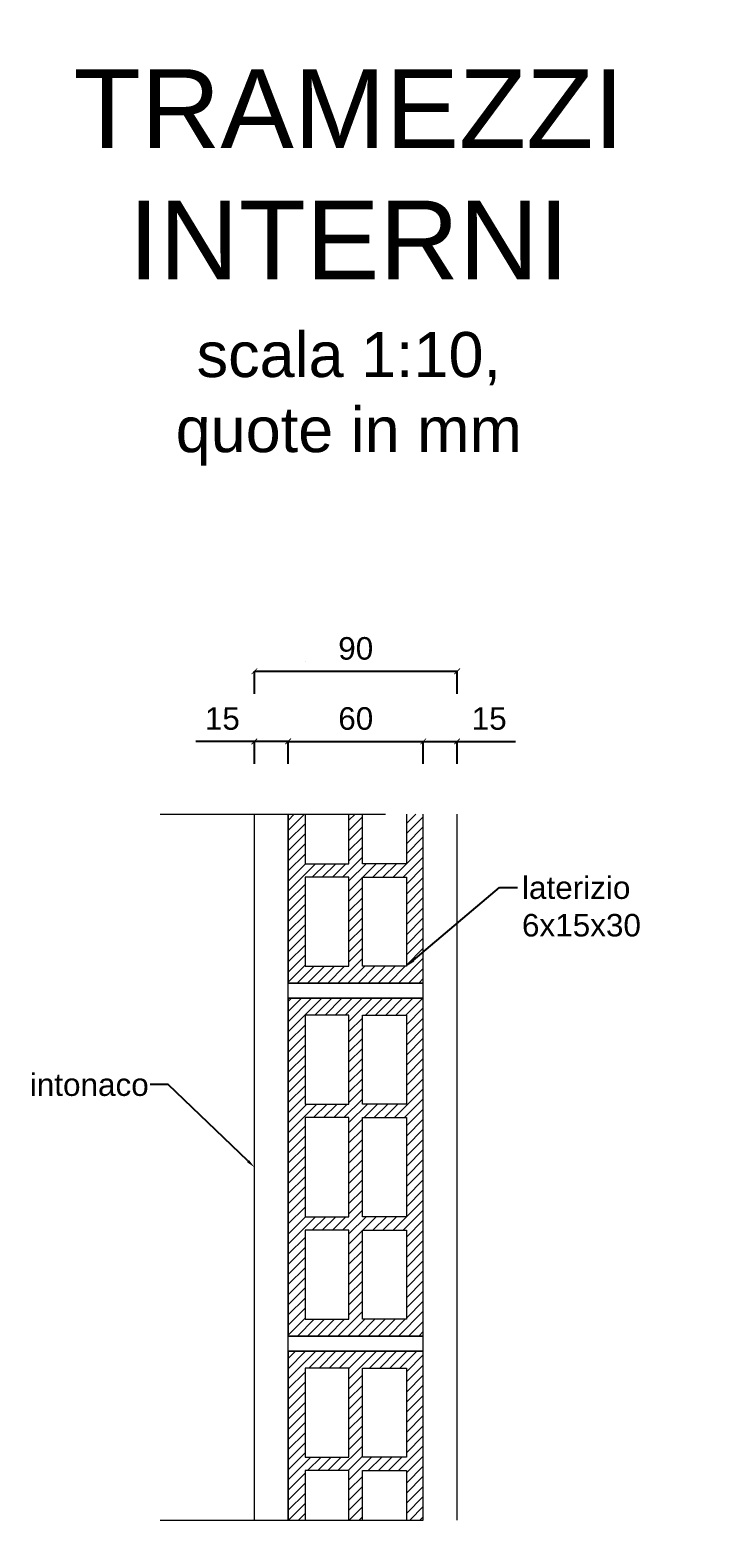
# Model space of a CAD drawing. Header units: millimetres. Extents: x 1415 to 3549, y 2194 to 4677.
# Drawn here: x 1772.545 to 1772.852, y 2310.278 to 2310.939 of the extents above; entities that cross this region are included whole.
import ezdxf
from ezdxf import colors
from ezdxf.entities.mleader import LeaderData, LeaderLine
from ezdxf.math import Vec2, Vec3

# ---------------------------------------------------------------- set-up
doc = ezdxf.new("R2010")
doc.units = ezdxf.units.MM
doc.linetypes.add('ACAD_ISO02W100', pattern=[15, 12, -3])
doc.layers.get('0').update_dxf_attribs({"plot": 0})
for name, color, linetype, lineweight in [('Layer3', 7, 'Continuous', 15), ('Layer4', 7, 'Continuous', 15), ('sezione', 18, 'ACAD_ISO02W100', 20)]:
    doc.layers.add(name, color=color, linetype=linetype, lineweight=lineweight)
doc.styles.get("Standard").update_dxf_attribs({"font": 'arial.ttf'})
doc.dimstyles.new('quote acciaio', dxfattribs={"dimtxt": 0.01, "dimasz": 0.0025, "dimexe": 0, "dimexo": 0, "dimgap": 0.005, "dimtad": 2, "dimdec": 0, "dimlfac": 1000, "dimzin": 0, "dimdsep": 46, "dimtxsty": 'Standard', "dimblk": 'ARCHTICK', "dimcen": 0, "dimclre": 252, "dimadec": 0, "dimazin": 0, "dimtfac": 1, "dimtdec": 0, "dimtofl": 0, "dimtmove": 0, "dimatfit": 3, "dimfxl": 0.01, "dimfxlon": 1, "dimtolj": 1, "dimtzin": 0, "dimarcsym": 0})
pattern_1 = [(45, (1766.769967, 2308.9287228), (-0.002245064, 0.002245064), [])]
pattern_2 = [(45, (1766.769967, 2309.085458), (-0.002245064, 0.002245064), [])]

# ---------------------------------------------------------------- blocks, each defined once
blk = doc.blocks.new('_ArchTick')
at = {"color": 0, "linetype": 'ByBlock', "const_width": 0.15}
blk.add_lwpolyline([(-0.5, -0.5), (0.5, 0.5)], dxfattribs=at)
blk = doc.blocks.new('*D276')
at = {"layer": 'Defpoints', "color": 0, "transparency": 16777216}
for p in [(1772.73476, 2310.65458), (1772.64476, 2310.59113), (1772.73476, 2310.59113)]:
    blk.add_point(p, dxfattribs=at)
at = {"layer": 'Layer3', "color": 252, "lineweight": -2, "transparency": 16777216}
for p, q in [((1772.64476, 2310.64458), (1772.64476, 2310.65458)), ((1772.73476, 2310.64458), (1772.73476, 2310.65458))]:
    blk.add_line(p, q, dxfattribs=at)
at = {"layer": 'Layer3', "color": 0, "linetype": 'Continuous', "lineweight": -2, "transparency": 16777216}
blk.add_line((1772.64476, 2310.65458), (1772.73476, 2310.65458), dxfattribs=at)
at = {"layer": 'Layer3', "color": 0, "lineweight": -2, "transparency": 16777216, "xscale": 0.0025, "yscale": 0.0025, "zscale": 0.0025, "rotation": 180}
blk.add_blockref('_ArchTick', (1772.64476, 2310.65458), dxfattribs=at)
at = {"layer": 'Layer3', "color": 0, "lineweight": -2, "transparency": 16777216, "xscale": 0.0025, "yscale": 0.0025, "zscale": 0.0025}
blk.add_blockref('_ArchTick', (1772.73476, 2310.65458), dxfattribs=at)
at = {"layer": 'Layer3', "color": 0, "transparency": 16777216, "insert": (1772.68976, 2310.66469), "char_height": 0.01, "attachment_point": 5}
blk.add_mtext('\\A1;90', dxfattribs=at)
blk = doc.blocks.new('*D277')
at = {"layer": 'Defpoints', "color": 0, "transparency": 16777216}
for p in [(1772.64476, 2310.62345), (1772.64476, 2310.59113), (1772.65976, 2310.59113)]:
    blk.add_point(p, dxfattribs=at)
at = {"layer": 'Layer3', "color": 0, "linetype": 'Continuous', "lineweight": -2, "transparency": 16777216}
for p, q in [((1772.64476, 2310.62345), (1772.6188, 2310.62345)), ((1772.65976, 2310.62345), (1772.64476, 2310.62345))]:
    blk.add_line(p, q, dxfattribs=at)
at = {"layer": 'Layer3', "color": 252, "lineweight": -2, "transparency": 16777216}
for p, q in [((1772.64476, 2310.61345), (1772.64476, 2310.62345)), ((1772.65976, 2310.61345), (1772.65976, 2310.62345))]:
    blk.add_line(p, q, dxfattribs=at)
at = {"layer": 'Layer3', "color": 0, "lineweight": -2, "transparency": 16777216, "xscale": 0.0025, "yscale": 0.0025, "zscale": 0.0025, "rotation": 180}
blk.add_blockref('_ArchTick', (1772.64476, 2310.62345), dxfattribs=at)
at = {"layer": 'Layer3', "color": 0, "lineweight": -2, "transparency": 16777216, "xscale": 0.0025, "yscale": 0.0025, "zscale": 0.0025}
blk.add_blockref('_ArchTick', (1772.65976, 2310.62345), dxfattribs=at)
at = {"layer": 'Layer3', "color": 0, "transparency": 16777216, "insert": (1772.63053, 2310.63356), "char_height": 0.01, "attachment_point": 5}
blk.add_mtext('\\A1;15', dxfattribs=at)
blk = doc.blocks.new('*D278')
at = {"layer": 'Defpoints', "color": 0, "transparency": 16777216}
for p in [(1772.73476, 2310.62345), (1772.71976, 2310.59113), (1772.73476, 2310.59113)]:
    blk.add_point(p, dxfattribs=at)
at = {"layer": 'Layer3', "color": 252, "lineweight": -2, "transparency": 16777216}
for p, q in [((1772.71976, 2310.61345), (1772.71976, 2310.62345)), ((1772.73476, 2310.61345), (1772.73476, 2310.62345))]:
    blk.add_line(p, q, dxfattribs=at)
at = {"layer": 'Layer3', "color": 0, "linetype": 'Continuous', "lineweight": -2, "transparency": 16777216}
for p, q in [((1772.71976, 2310.62345), (1772.73476, 2310.62345)), ((1772.73476, 2310.62345), (1772.76071, 2310.62345))]:
    blk.add_line(p, q, dxfattribs=at)
at = {"layer": 'Layer3', "color": 0, "lineweight": -2, "transparency": 16777216, "xscale": 0.0025, "yscale": 0.0025, "zscale": 0.0025, "rotation": 180}
blk.add_blockref('_ArchTick', (1772.71976, 2310.62345), dxfattribs=at)
at = {"layer": 'Layer3', "color": 0, "lineweight": -2, "transparency": 16777216, "xscale": 0.0025, "yscale": 0.0025, "zscale": 0.0025}
blk.add_blockref('_ArchTick', (1772.73476, 2310.62345), dxfattribs=at)
at = {"layer": 'Layer3', "color": 0, "transparency": 16777216, "insert": (1772.74899, 2310.63356), "char_height": 0.01, "attachment_point": 5}
blk.add_mtext('\\A1;15', dxfattribs=at)
blk = doc.blocks.new('*D279')
at = {"layer": 'Defpoints', "color": 0, "transparency": 16777216}
for p in [(1772.71976, 2310.62345), (1772.65976, 2310.59113), (1772.71976, 2310.59113)]:
    blk.add_point(p, dxfattribs=at)
at = {"layer": 'Layer3', "color": 252, "lineweight": -2, "transparency": 16777216}
for p, q in [((1772.65976, 2310.61345), (1772.65976, 2310.62345)), ((1772.71976, 2310.61345), (1772.71976, 2310.62345))]:
    blk.add_line(p, q, dxfattribs=at)
at = {"layer": 'Layer3', "color": 0, "linetype": 'Continuous', "lineweight": -2, "transparency": 16777216}
blk.add_line((1772.65976, 2310.62345), (1772.71976, 2310.62345), dxfattribs=at)
at = {"layer": 'Layer3', "color": 0, "lineweight": -2, "transparency": 16777216, "xscale": 0.0025, "yscale": 0.0025, "zscale": 0.0025, "rotation": 180}
blk.add_blockref('_ArchTick', (1772.65976, 2310.62345), dxfattribs=at)
at = {"layer": 'Layer3', "color": 0, "lineweight": -2, "transparency": 16777216, "xscale": 0.0025, "yscale": 0.0025, "zscale": 0.0025}
blk.add_blockref('_ArchTick', (1772.71976, 2310.62345), dxfattribs=at)
at = {"layer": 'Layer3', "color": 0, "transparency": 16777216, "insert": (1772.68976, 2310.63356), "char_height": 0.01, "attachment_point": 5}
blk.add_mtext('\\A1;60', dxfattribs=at)

msp = doc.modelspace()

# ---------------------------------------------------------------- hatches: boundary and pattern name
at = {"layer": 'Layer4'}
h = msp.add_hatch(dxfattribs=at)
h.set_pattern_fill('ANSI31', color=256, scale=0.001)
h.set_pattern_definition(pattern_2)
h.paths.add_polyline_path([(1772.69276, 2310.61313), (1772.71226, 2310.61313), (1772.71226, 2310.56913), (1772.69276, 2310.56913)], flags=16)
h.paths.add_polyline_path([(1772.69276, 2310.61913), (1772.69276, 2310.65863), (1772.71226, 2310.65863), (1772.71226, 2310.61913)], flags=16)
h.paths.add_polyline_path([(1772.68676, 2310.61313), (1772.68676, 2310.56913), (1772.66726, 2310.56913), (1772.66726, 2310.61313)], flags=16)
h.paths.add_polyline_path([(1772.69276, 2310.56313), (1772.71226, 2310.56313), (1772.71226, 2310.52363), (1772.69276, 2310.52363)], flags=16)
h.paths.add_polyline_path([(1772.68676, 2310.56313), (1772.68676, 2310.52363), (1772.66726, 2310.52363), (1772.66726, 2310.56313)], flags=16)
h.paths.add_polyline_path([(1772.66726, 2310.59113), (1772.65976, 2310.59113), (1772.65976, 2310.51613), (1772.71976, 2310.51613), (1772.71976, 2310.59113), (1772.71226, 2310.59113), (1772.71226, 2310.61313), (1772.69276, 2310.61313), (1772.69276, 2310.59113), (1772.68676, 2310.59113), (1772.68676, 2310.61313), (1772.66726, 2310.61313)])
h.paths.add_polyline_path([(1772.66749, 2310.65863), (1772.66726, 2310.65886), (1772.66726, 2310.65863)])
h.paths.add_polyline_path([(1772.69276, 2310.61913), (1772.71226, 2310.61913), (1772.71226, 2310.65863), (1772.69276, 2310.65863)])
h = msp.add_hatch(dxfattribs=at)
h.set_pattern_fill('ANSI31', color=256, scale=0.001)
h.set_pattern_definition(pattern_2)
h.paths.add_polyline_path([(1772.69276, 2310.61313), (1772.71226, 2310.61313), (1772.71226, 2310.56913), (1772.69276, 2310.56913)], flags=16)
h.paths.add_polyline_path([(1772.69276, 2310.61913), (1772.69276, 2310.65863), (1772.71226, 2310.65863), (1772.71226, 2310.61913)], flags=16)
h.paths.add_polyline_path([(1772.68676, 2310.61313), (1772.68676, 2310.56913), (1772.66726, 2310.56913), (1772.66726, 2310.61313)], flags=16)
h.paths.add_polyline_path([(1772.69276, 2310.56313), (1772.71226, 2310.56313), (1772.71226, 2310.52363), (1772.69276, 2310.52363)], flags=16)
h.paths.add_polyline_path([(1772.68676, 2310.56313), (1772.68676, 2310.52363), (1772.66726, 2310.52363), (1772.66726, 2310.56313)], flags=16)
h.paths.add_polyline_path([(1772.66726, 2310.59113), (1772.65976, 2310.59113), (1772.65976, 2310.51613), (1772.71976, 2310.51613), (1772.71976, 2310.59113), (1772.71226, 2310.59113), (1772.71226, 2310.61313), (1772.69276, 2310.61313), (1772.69276, 2310.59113), (1772.68676, 2310.59113), (1772.68676, 2310.61313), (1772.66726, 2310.61313)])
h.paths.add_polyline_path([(1772.66749, 2310.65863), (1772.66726, 2310.65886), (1772.66726, 2310.65863)])
h.paths.add_polyline_path([(1772.69276, 2310.61913), (1772.71226, 2310.61913), (1772.71226, 2310.65863), (1772.69276, 2310.65863)])
h = msp.add_hatch(dxfattribs=at)
h.set_pattern_fill('ANSI31', color=256, scale=0.001)
h.set_pattern_definition(pattern_2)
h.paths.add_polyline_path([(1772.69276, 2310.61313), (1772.71226, 2310.61313), (1772.71226, 2310.56913), (1772.69276, 2310.56913)], flags=16)
h.paths.add_polyline_path([(1772.69276, 2310.61913), (1772.69276, 2310.65863), (1772.71226, 2310.65863), (1772.71226, 2310.61913)], flags=16)
h.paths.add_polyline_path([(1772.68676, 2310.61313), (1772.68676, 2310.56913), (1772.66726, 2310.56913), (1772.66726, 2310.61313)], flags=16)
h.paths.add_polyline_path([(1772.69276, 2310.56313), (1772.71226, 2310.56313), (1772.71226, 2310.52363), (1772.69276, 2310.52363)], flags=16)
h.paths.add_polyline_path([(1772.68676, 2310.56313), (1772.68676, 2310.52363), (1772.66726, 2310.52363), (1772.66726, 2310.56313)], flags=16)
h.paths.add_polyline_path([(1772.66726, 2310.59113), (1772.65976, 2310.59113), (1772.65976, 2310.51613), (1772.71976, 2310.51613), (1772.71976, 2310.59113), (1772.71226, 2310.59113), (1772.71226, 2310.61313), (1772.69276, 2310.61313), (1772.69276, 2310.59113), (1772.68676, 2310.59113), (1772.68676, 2310.61313), (1772.66726, 2310.61313)])
h.paths.add_polyline_path([(1772.66749, 2310.65863), (1772.66726, 2310.65886), (1772.66726, 2310.65863)])
h.paths.add_polyline_path([(1772.69276, 2310.61913), (1772.71226, 2310.61913), (1772.71226, 2310.65863), (1772.69276, 2310.65863)])
h = msp.add_hatch(dxfattribs=at)
h.set_pattern_fill('ANSI31', color=256, scale=0.001)
h.set_pattern_definition(pattern_2)
h.paths.add_polyline_path([(1772.69276, 2310.61313), (1772.71226, 2310.61313), (1772.71226, 2310.56913), (1772.69276, 2310.56913)], flags=16)
h.paths.add_polyline_path([(1772.69276, 2310.61913), (1772.69276, 2310.65863), (1772.71226, 2310.65863), (1772.71226, 2310.61913)], flags=16)
h.paths.add_polyline_path([(1772.68676, 2310.61313), (1772.68676, 2310.56913), (1772.66726, 2310.56913), (1772.66726, 2310.61313)], flags=16)
h.paths.add_polyline_path([(1772.69276, 2310.56313), (1772.71226, 2310.56313), (1772.71226, 2310.52363), (1772.69276, 2310.52363)], flags=16)
h.paths.add_polyline_path([(1772.68676, 2310.56313), (1772.68676, 2310.52363), (1772.66726, 2310.52363), (1772.66726, 2310.56313)], flags=16)
h.paths.add_polyline_path([(1772.66726, 2310.59113), (1772.65976, 2310.59113), (1772.65976, 2310.51613), (1772.71976, 2310.51613), (1772.71976, 2310.59113), (1772.71226, 2310.59113), (1772.71226, 2310.61313), (1772.69276, 2310.61313), (1772.69276, 2310.59113), (1772.68676, 2310.59113), (1772.68676, 2310.61313), (1772.66726, 2310.61313)])
h.paths.add_polyline_path([(1772.66749, 2310.65863), (1772.66726, 2310.65886), (1772.66726, 2310.65863)])
h.paths.add_polyline_path([(1772.69276, 2310.61913), (1772.71226, 2310.61913), (1772.71226, 2310.65863), (1772.69276, 2310.65863)])
h = msp.add_hatch(dxfattribs=at)
h.set_pattern_fill('ANSI31', color=256, scale=0.001)
h.set_pattern_definition(pattern_1)
h.paths.add_polyline_path([(1772.71976, 2310.5094), (1772.65976, 2310.5094), (1772.65976, 2310.3594), (1772.71976, 2310.3594)])
h.paths.add_polyline_path([(1772.69276, 2310.4564), (1772.71226, 2310.4564), (1772.71226, 2310.4124), (1772.69276, 2310.4124)], flags=16)
h.paths.add_polyline_path([(1772.69276, 2310.4624), (1772.69276, 2310.5019), (1772.71226, 2310.5019), (1772.71226, 2310.4624)], flags=16)
h.paths.add_polyline_path([(1772.68676, 2310.4564), (1772.68676, 2310.4124), (1772.66726, 2310.4124), (1772.66726, 2310.4564)], flags=16)
h.paths.add_polyline_path([(1772.68676, 2310.4624), (1772.66726, 2310.4624), (1772.66726, 2310.5019), (1772.68676, 2310.5019)], flags=16)
h.paths.add_polyline_path([(1772.69276, 2310.4064), (1772.71226, 2310.4064), (1772.71226, 2310.3669), (1772.69276, 2310.3669)], flags=16)
h.paths.add_polyline_path([(1772.68676, 2310.4064), (1772.68676, 2310.3669), (1772.66726, 2310.3669), (1772.66726, 2310.4064)], flags=16)
h = msp.add_hatch(dxfattribs=at)
h.set_pattern_fill('ANSI31', color=256, scale=0.001)
h.set_pattern_definition(pattern_1)
h.paths.add_polyline_path([(1772.71976, 2310.5094), (1772.65976, 2310.5094), (1772.65976, 2310.3594), (1772.71976, 2310.3594)])
h.paths.add_polyline_path([(1772.69276, 2310.4564), (1772.71226, 2310.4564), (1772.71226, 2310.4124), (1772.69276, 2310.4124)], flags=16)
h.paths.add_polyline_path([(1772.69276, 2310.4624), (1772.69276, 2310.5019), (1772.71226, 2310.5019), (1772.71226, 2310.4624)], flags=16)
h.paths.add_polyline_path([(1772.68676, 2310.4564), (1772.68676, 2310.4124), (1772.66726, 2310.4124), (1772.66726, 2310.4564)], flags=16)
h.paths.add_polyline_path([(1772.68676, 2310.4624), (1772.66726, 2310.4624), (1772.66726, 2310.5019), (1772.68676, 2310.5019)], flags=16)
h.paths.add_polyline_path([(1772.69276, 2310.4064), (1772.71226, 2310.4064), (1772.71226, 2310.3669), (1772.69276, 2310.3669)], flags=16)
h.paths.add_polyline_path([(1772.68676, 2310.4064), (1772.68676, 2310.3669), (1772.66726, 2310.3669), (1772.66726, 2310.4064)], flags=16)
h = msp.add_hatch(dxfattribs=at)
h.set_pattern_fill('ANSI31', color=256, scale=0.001)
h.set_pattern_definition(pattern_1)
h.paths.add_polyline_path([(1772.71976, 2310.5094), (1772.65976, 2310.5094), (1772.65976, 2310.3594), (1772.71976, 2310.3594)])
h.paths.add_polyline_path([(1772.69276, 2310.4564), (1772.71226, 2310.4564), (1772.71226, 2310.4124), (1772.69276, 2310.4124)], flags=16)
h.paths.add_polyline_path([(1772.69276, 2310.4624), (1772.69276, 2310.5019), (1772.71226, 2310.5019), (1772.71226, 2310.4624)], flags=16)
h.paths.add_polyline_path([(1772.68676, 2310.4564), (1772.68676, 2310.4124), (1772.66726, 2310.4124), (1772.66726, 2310.4564)], flags=16)
h.paths.add_polyline_path([(1772.68676, 2310.4624), (1772.66726, 2310.4624), (1772.66726, 2310.5019), (1772.68676, 2310.5019)], flags=16)
h.paths.add_polyline_path([(1772.69276, 2310.4064), (1772.71226, 2310.4064), (1772.71226, 2310.3669), (1772.69276, 2310.3669)], flags=16)
h.paths.add_polyline_path([(1772.68676, 2310.4064), (1772.68676, 2310.3669), (1772.66726, 2310.3669), (1772.66726, 2310.4064)], flags=16)
h = msp.add_hatch(dxfattribs=at)
h.set_pattern_fill('ANSI31', color=256, scale=0.001)
h.set_pattern_definition(pattern_1)
h.paths.add_polyline_path([(1772.71976, 2310.5094), (1772.65976, 2310.5094), (1772.65976, 2310.3594), (1772.71976, 2310.3594)])
h.paths.add_polyline_path([(1772.69276, 2310.4564), (1772.71226, 2310.4564), (1772.71226, 2310.4124), (1772.69276, 2310.4124)], flags=16)
h.paths.add_polyline_path([(1772.69276, 2310.4624), (1772.69276, 2310.5019), (1772.71226, 2310.5019), (1772.71226, 2310.4624)], flags=16)
h.paths.add_polyline_path([(1772.68676, 2310.4564), (1772.68676, 2310.4124), (1772.66726, 2310.4124), (1772.66726, 2310.4564)], flags=16)
h.paths.add_polyline_path([(1772.68676, 2310.4624), (1772.66726, 2310.4624), (1772.66726, 2310.5019), (1772.68676, 2310.5019)], flags=16)
h.paths.add_polyline_path([(1772.69276, 2310.4064), (1772.71226, 2310.4064), (1772.71226, 2310.3669), (1772.69276, 2310.3669)], flags=16)
h.paths.add_polyline_path([(1772.68676, 2310.4064), (1772.68676, 2310.3669), (1772.66726, 2310.3669), (1772.66726, 2310.4064)], flags=16)
h = msp.add_hatch(dxfattribs=at)
h.set_pattern_fill('ANSI31', color=256, scale=0.001)
h.set_pattern_definition([(45, (1766.3272845, 2308.7719875), (-0.002245064, 0.002245064), [])])
h.paths.add_polyline_path([(1772.65976, 2310.27766), (1772.66726, 2310.27766), (1772.66726, 2310.29966), (1772.68676, 2310.29966), (1772.68676, 2310.27766), (1772.69276, 2310.27766), (1772.69276, 2310.29966), (1772.71226, 2310.29966), (1772.71226, 2310.27766), (1772.71976, 2310.27766), (1772.71976, 2310.35266), (1772.65976, 2310.35266)])
h.paths.add_polyline_path([(1772.66726, 2310.30566), (1772.66726, 2310.34516), (1772.68676, 2310.34516), (1772.68676, 2310.30566)], flags=16)
h.paths.add_polyline_path([(1772.69276, 2310.30566), (1772.69276, 2310.34516), (1772.71226, 2310.34516), (1772.71226, 2310.30566)], flags=16)

# ---------------------------------------------------------------- linework, layer by layer
for p, q in [((1772.65976, 2310.51613), (1772.71976, 2310.51613)), ((1772.65976, 2310.51613), (1772.71976, 2310.51613)), ((1772.65976, 2310.51613), (1772.71976, 2310.51613)), ((1772.65976, 2310.51613), (1772.71976, 2310.51613)), ((1772.65976, 2310.3594), (1772.71976, 2310.3594)), ((1772.65976, 2310.3594), (1772.71976, 2310.3594)), ((1772.65976, 2310.3594), (1772.71976, 2310.3594)), ((1772.65976, 2310.3594), (1772.71976, 2310.3594))]:
    msp.add_line(p, q, dxfattribs=at)
for points in [[(1772.64476, 2310.27766), (1772.64476, 2310.59113)], [(1772.65976, 2310.27766), (1772.65976, 2310.59113)], [(1772.65976, 2310.59113), (1772.65976, 2310.51613), (1772.71976, 2310.51613), (1772.71976, 2310.59113)], [(1772.65976, 2310.59113), (1772.65976, 2310.51613), (1772.71976, 2310.51613), (1772.71976, 2310.59113)], [(1772.65976, 2310.59113), (1772.65976, 2310.51613), (1772.71976, 2310.51613), (1772.71976, 2310.59113)], [(1772.65976, 2310.59113), (1772.65976, 2310.51613), (1772.71976, 2310.51613), (1772.71976, 2310.59113)], [(1772.66726, 2310.59113), (1772.66726, 2310.56913), (1772.68676, 2310.56913), (1772.68676, 2310.59113)], [(1772.66726, 2310.59113), (1772.66726, 2310.56913), (1772.68676, 2310.56913), (1772.68676, 2310.59113)], [(1772.66726, 2310.59113), (1772.66726, 2310.56913), (1772.68676, 2310.56913), (1772.68676, 2310.59113)], [(1772.66726, 2310.59113), (1772.66726, 2310.56913), (1772.68676, 2310.56913), (1772.68676, 2310.59113)], [(1772.71226, 2310.59113), (1772.71226, 2310.56913), (1772.69276, 2310.56913), (1772.69276, 2310.59113)], [(1772.71226, 2310.59113), (1772.71226, 2310.56913), (1772.69276, 2310.56913), (1772.69276, 2310.59113)], [(1772.71226, 2310.59113), (1772.71226, 2310.56913), (1772.69276, 2310.56913), (1772.69276, 2310.59113)], [(1772.71226, 2310.59113), (1772.71226, 2310.56913), (1772.69276, 2310.56913), (1772.69276, 2310.59113)], [(1772.71976, 2310.27766), (1772.71976, 2310.59113)], [(1772.73476, 2310.27766), (1772.73476, 2310.59113)], [(1772.68676, 2310.5019), (1772.66726, 2310.5019), (1772.66726, 2310.4624), (1772.68676, 2310.4624), (1772.68676, 2310.5019), (1772.66726, 2310.5019)], [(1772.68676, 2310.5019), (1772.66726, 2310.5019), (1772.66726, 2310.4624), (1772.68676, 2310.4624), (1772.68676, 2310.5019), (1772.66726, 2310.5019)], [(1772.68676, 2310.5019), (1772.66726, 2310.5019), (1772.66726, 2310.4624), (1772.68676, 2310.4624), (1772.68676, 2310.5019), (1772.66726, 2310.5019)], [(1772.68676, 2310.5019), (1772.66726, 2310.5019), (1772.66726, 2310.4624), (1772.68676, 2310.4624), (1772.68676, 2310.5019), (1772.66726, 2310.5019)], [(1772.69276, 2310.5019), (1772.71226, 2310.5019), (1772.71226, 2310.4624), (1772.69276, 2310.4624), (1772.69276, 2310.5019), (1772.71226, 2310.5019)], [(1772.69276, 2310.5019), (1772.71226, 2310.5019), (1772.71226, 2310.4624), (1772.69276, 2310.4624), (1772.69276, 2310.5019), (1772.71226, 2310.5019)], [(1772.69276, 2310.5019), (1772.71226, 2310.5019), (1772.71226, 2310.4624), (1772.69276, 2310.4624), (1772.69276, 2310.5019), (1772.71226, 2310.5019)], [(1772.69276, 2310.5019), (1772.71226, 2310.5019), (1772.71226, 2310.4624), (1772.69276, 2310.4624), (1772.69276, 2310.5019), (1772.71226, 2310.5019)], [(1772.68676, 2310.34516), (1772.66726, 2310.34516), (1772.66726, 2310.30566), (1772.68676, 2310.30566), (1772.68676, 2310.34516), (1772.66726, 2310.34516)], [(1772.68676, 2310.34516), (1772.66726, 2310.34516), (1772.66726, 2310.30566), (1772.68676, 2310.30566), (1772.68676, 2310.34516), (1772.66726, 2310.34516)], [(1772.68676, 2310.34516), (1772.66726, 2310.34516), (1772.66726, 2310.30566), (1772.68676, 2310.30566), (1772.68676, 2310.34516), (1772.66726, 2310.34516)], [(1772.68676, 2310.34516), (1772.66726, 2310.34516), (1772.66726, 2310.30566), (1772.68676, 2310.30566), (1772.68676, 2310.34516), (1772.66726, 2310.34516)], [(1772.68676, 2310.34516), (1772.66726, 2310.34516), (1772.66726, 2310.30566), (1772.68676, 2310.30566), (1772.68676, 2310.34516), (1772.66726, 2310.34516)], [(1772.68676, 2310.34516), (1772.66726, 2310.34516), (1772.66726, 2310.30566), (1772.68676, 2310.30566), (1772.68676, 2310.34516), (1772.66726, 2310.34516)], [(1772.68676, 2310.34516), (1772.66726, 2310.34516), (1772.66726, 2310.30566), (1772.68676, 2310.30566), (1772.68676, 2310.34516), (1772.66726, 2310.34516)], [(1772.68676, 2310.34516), (1772.66726, 2310.34516), (1772.66726, 2310.30566), (1772.68676, 2310.30566), (1772.68676, 2310.34516), (1772.66726, 2310.34516)], [(1772.68676, 2310.34516), (1772.66726, 2310.34516), (1772.66726, 2310.30566), (1772.68676, 2310.30566), (1772.68676, 2310.34516), (1772.66726, 2310.34516)], [(1772.68676, 2310.34516), (1772.66726, 2310.34516), (1772.66726, 2310.30566), (1772.68676, 2310.30566), (1772.68676, 2310.34516), (1772.66726, 2310.34516)], [(1772.68676, 2310.34516), (1772.66726, 2310.34516), (1772.66726, 2310.30566), (1772.68676, 2310.30566), (1772.68676, 2310.34516), (1772.66726, 2310.34516)], [(1772.68676, 2310.34516), (1772.66726, 2310.34516), (1772.66726, 2310.30566), (1772.68676, 2310.30566), (1772.68676, 2310.34516), (1772.66726, 2310.34516)], [(1772.68676, 2310.34516), (1772.66726, 2310.34516), (1772.66726, 2310.30566), (1772.68676, 2310.30566), (1772.68676, 2310.34516), (1772.66726, 2310.34516)], [(1772.68676, 2310.34516), (1772.66726, 2310.34516), (1772.66726, 2310.30566), (1772.68676, 2310.30566), (1772.68676, 2310.34516), (1772.66726, 2310.34516)], [(1772.68676, 2310.34516), (1772.66726, 2310.34516), (1772.66726, 2310.30566), (1772.68676, 2310.30566), (1772.68676, 2310.34516), (1772.66726, 2310.34516)], [(1772.68676, 2310.34516), (1772.66726, 2310.34516), (1772.66726, 2310.30566), (1772.68676, 2310.30566), (1772.68676, 2310.34516), (1772.66726, 2310.34516)], [(1772.69276, 2310.34516), (1772.71226, 2310.34516), (1772.71226, 2310.30566), (1772.69276, 2310.30566), (1772.69276, 2310.34516), (1772.71226, 2310.34516)], [(1772.69276, 2310.34516), (1772.71226, 2310.34516), (1772.71226, 2310.30566), (1772.69276, 2310.30566), (1772.69276, 2310.34516), (1772.71226, 2310.34516)], [(1772.69276, 2310.34516), (1772.71226, 2310.34516), (1772.71226, 2310.30566), (1772.69276, 2310.30566), (1772.69276, 2310.34516), (1772.71226, 2310.34516)], [(1772.69276, 2310.34516), (1772.71226, 2310.34516), (1772.71226, 2310.30566), (1772.69276, 2310.30566), (1772.69276, 2310.34516), (1772.71226, 2310.34516)], [(1772.69276, 2310.34516), (1772.71226, 2310.34516), (1772.71226, 2310.30566), (1772.69276, 2310.30566), (1772.69276, 2310.34516), (1772.71226, 2310.34516)], [(1772.69276, 2310.34516), (1772.71226, 2310.34516), (1772.71226, 2310.30566), (1772.69276, 2310.30566), (1772.69276, 2310.34516), (1772.71226, 2310.34516)], [(1772.69276, 2310.34516), (1772.71226, 2310.34516), (1772.71226, 2310.30566), (1772.69276, 2310.30566), (1772.69276, 2310.34516), (1772.71226, 2310.34516)], [(1772.69276, 2310.34516), (1772.71226, 2310.34516), (1772.71226, 2310.30566), (1772.69276, 2310.30566), (1772.69276, 2310.34516), (1772.71226, 2310.34516)], [(1772.69276, 2310.34516), (1772.71226, 2310.34516), (1772.71226, 2310.30566), (1772.69276, 2310.30566), (1772.69276, 2310.34516), (1772.71226, 2310.34516)], [(1772.69276, 2310.34516), (1772.71226, 2310.34516), (1772.71226, 2310.30566), (1772.69276, 2310.30566), (1772.69276, 2310.34516), (1772.71226, 2310.34516)], [(1772.69276, 2310.34516), (1772.71226, 2310.34516), (1772.71226, 2310.30566), (1772.69276, 2310.30566), (1772.69276, 2310.34516), (1772.71226, 2310.34516)], [(1772.69276, 2310.34516), (1772.71226, 2310.34516), (1772.71226, 2310.30566), (1772.69276, 2310.30566), (1772.69276, 2310.34516), (1772.71226, 2310.34516)], [(1772.69276, 2310.34516), (1772.71226, 2310.34516), (1772.71226, 2310.30566), (1772.69276, 2310.30566), (1772.69276, 2310.34516), (1772.71226, 2310.34516)], [(1772.69276, 2310.34516), (1772.71226, 2310.34516), (1772.71226, 2310.30566), (1772.69276, 2310.30566), (1772.69276, 2310.34516), (1772.71226, 2310.34516)], [(1772.69276, 2310.34516), (1772.71226, 2310.34516), (1772.71226, 2310.30566), (1772.69276, 2310.30566), (1772.69276, 2310.34516), (1772.71226, 2310.34516)], [(1772.69276, 2310.34516), (1772.71226, 2310.34516), (1772.71226, 2310.30566), (1772.69276, 2310.30566), (1772.69276, 2310.34516), (1772.71226, 2310.34516)], [(1772.68676, 2310.27766), (1772.68676, 2310.29966), (1772.66726, 2310.29966), (1772.66726, 2310.27766)], [(1772.68676, 2310.27766), (1772.68676, 2310.29966), (1772.66726, 2310.29966), (1772.66726, 2310.27766)], [(1772.68676, 2310.27766), (1772.68676, 2310.29966), (1772.66726, 2310.29966), (1772.66726, 2310.27766)], [(1772.68676, 2310.27766), (1772.68676, 2310.29966), (1772.66726, 2310.29966), (1772.66726, 2310.27766)], [(1772.68676, 2310.27766), (1772.68676, 2310.29966), (1772.66726, 2310.29966), (1772.66726, 2310.27766)], [(1772.68676, 2310.27766), (1772.68676, 2310.29966), (1772.66726, 2310.29966), (1772.66726, 2310.27766)], [(1772.68676, 2310.27766), (1772.68676, 2310.29966), (1772.66726, 2310.29966), (1772.66726, 2310.27766)], [(1772.68676, 2310.27766), (1772.68676, 2310.29966), (1772.66726, 2310.29966), (1772.66726, 2310.27766)], [(1772.68676, 2310.27766), (1772.68676, 2310.29966), (1772.66726, 2310.29966), (1772.66726, 2310.27766)], [(1772.68676, 2310.27766), (1772.68676, 2310.29966), (1772.66726, 2310.29966), (1772.66726, 2310.27766)], [(1772.68676, 2310.27766), (1772.68676, 2310.29966), (1772.66726, 2310.29966), (1772.66726, 2310.27766)], [(1772.68676, 2310.27766), (1772.68676, 2310.29966), (1772.66726, 2310.29966), (1772.66726, 2310.27766)], [(1772.68676, 2310.27766), (1772.68676, 2310.29966), (1772.66726, 2310.29966), (1772.66726, 2310.27766)], [(1772.68676, 2310.27766), (1772.68676, 2310.29966), (1772.66726, 2310.29966), (1772.66726, 2310.27766)], [(1772.68676, 2310.27766), (1772.68676, 2310.29966), (1772.66726, 2310.29966), (1772.66726, 2310.27766)], [(1772.68676, 2310.27766), (1772.68676, 2310.29966), (1772.66726, 2310.29966), (1772.66726, 2310.27766)], [(1772.69276, 2310.27766), (1772.69276, 2310.29966), (1772.71226, 2310.29966), (1772.71226, 2310.27766)], [(1772.69276, 2310.27766), (1772.69276, 2310.29966), (1772.71226, 2310.29966), (1772.71226, 2310.27766)], [(1772.69276, 2310.27766), (1772.69276, 2310.29966), (1772.71226, 2310.29966), (1772.71226, 2310.27766)], [(1772.69276, 2310.27766), (1772.69276, 2310.29966), (1772.71226, 2310.29966), (1772.71226, 2310.27766)], [(1772.69276, 2310.27766), (1772.69276, 2310.29966), (1772.71226, 2310.29966), (1772.71226, 2310.27766)], [(1772.69276, 2310.27766), (1772.69276, 2310.29966), (1772.71226, 2310.29966), (1772.71226, 2310.27766)], [(1772.69276, 2310.27766), (1772.69276, 2310.29966), (1772.71226, 2310.29966), (1772.71226, 2310.27766)], [(1772.69276, 2310.27766), (1772.69276, 2310.29966), (1772.71226, 2310.29966), (1772.71226, 2310.27766)], [(1772.69276, 2310.27766), (1772.69276, 2310.29966), (1772.71226, 2310.29966), (1772.71226, 2310.27766)], [(1772.69276, 2310.27766), (1772.69276, 2310.29966), (1772.71226, 2310.29966), (1772.71226, 2310.27766)], [(1772.69276, 2310.27766), (1772.69276, 2310.29966), (1772.71226, 2310.29966), (1772.71226, 2310.27766)], [(1772.69276, 2310.27766), (1772.69276, 2310.29966), (1772.71226, 2310.29966), (1772.71226, 2310.27766)], [(1772.69276, 2310.27766), (1772.69276, 2310.29966), (1772.71226, 2310.29966), (1772.71226, 2310.27766)], [(1772.69276, 2310.27766), (1772.69276, 2310.29966), (1772.71226, 2310.29966), (1772.71226, 2310.27766)], [(1772.69276, 2310.27766), (1772.69276, 2310.29966), (1772.71226, 2310.29966), (1772.71226, 2310.27766)], [(1772.69276, 2310.27766), (1772.69276, 2310.29966), (1772.71226, 2310.29966), (1772.71226, 2310.27766)]]:
    msp.add_lwpolyline(points, dxfattribs=at)
for points in [[(1772.68676, 2310.52363), (1772.68676, 2310.56313), (1772.66726, 2310.56313), (1772.66726, 2310.52363)], [(1772.68676, 2310.52363), (1772.68676, 2310.56313), (1772.66726, 2310.56313), (1772.66726, 2310.52363)], [(1772.68676, 2310.52363), (1772.68676, 2310.56313), (1772.66726, 2310.56313), (1772.66726, 2310.52363)], [(1772.68676, 2310.52363), (1772.68676, 2310.56313), (1772.66726, 2310.56313), (1772.66726, 2310.52363)], [(1772.71226, 2310.56313), (1772.71226, 2310.52363), (1772.69276, 2310.52363), (1772.69276, 2310.56313)], [(1772.71226, 2310.56313), (1772.71226, 2310.52363), (1772.69276, 2310.52363), (1772.69276, 2310.56313)], [(1772.71226, 2310.56313), (1772.71226, 2310.52363), (1772.69276, 2310.52363), (1772.69276, 2310.56313)], [(1772.71226, 2310.56313), (1772.71226, 2310.52363), (1772.69276, 2310.52363), (1772.69276, 2310.56313)], [(1772.71976, 2310.51613), (1772.65976, 2310.51613)], [(1772.71976, 2310.51613), (1772.65976, 2310.51613)], [(1772.71976, 2310.51613), (1772.65976, 2310.51613)], [(1772.71976, 2310.51613), (1772.65976, 2310.51613)], [(1772.71976, 2310.5094), (1772.65976, 2310.5094), (1772.65976, 2310.3594), (1772.71976, 2310.3594), (1772.71976, 2310.5094), (1772.65976, 2310.5094)], [(1772.71976, 2310.5094), (1772.65976, 2310.5094), (1772.65976, 2310.3594), (1772.71976, 2310.3594), (1772.71976, 2310.5094), (1772.65976, 2310.5094)], [(1772.71976, 2310.5094), (1772.65976, 2310.5094), (1772.65976, 2310.3594), (1772.71976, 2310.3594), (1772.71976, 2310.5094), (1772.65976, 2310.5094)], [(1772.71976, 2310.5094), (1772.65976, 2310.5094), (1772.65976, 2310.3594), (1772.71976, 2310.3594), (1772.71976, 2310.5094), (1772.65976, 2310.5094)], [(1772.66726, 2310.4124), (1772.68676, 2310.4124), (1772.68676, 2310.4564), (1772.66726, 2310.4564)], [(1772.66726, 2310.4124), (1772.68676, 2310.4124), (1772.68676, 2310.4564), (1772.66726, 2310.4564)], [(1772.66726, 2310.4124), (1772.68676, 2310.4124), (1772.68676, 2310.4564), (1772.66726, 2310.4564)], [(1772.66726, 2310.4124), (1772.68676, 2310.4124), (1772.68676, 2310.4564), (1772.66726, 2310.4564)], [(1772.71226, 2310.4564), (1772.71226, 2310.4124), (1772.69276, 2310.4124), (1772.69276, 2310.4564)], [(1772.71226, 2310.4564), (1772.71226, 2310.4124), (1772.69276, 2310.4124), (1772.69276, 2310.4564)], [(1772.71226, 2310.4564), (1772.71226, 2310.4124), (1772.69276, 2310.4124), (1772.69276, 2310.4564)], [(1772.71226, 2310.4564), (1772.71226, 2310.4124), (1772.69276, 2310.4124), (1772.69276, 2310.4564)], [(1772.68676, 2310.3669), (1772.68676, 2310.4064), (1772.66726, 2310.4064), (1772.66726, 2310.3669)], [(1772.68676, 2310.3669), (1772.68676, 2310.4064), (1772.66726, 2310.4064), (1772.66726, 2310.3669)], [(1772.68676, 2310.3669), (1772.68676, 2310.4064), (1772.66726, 2310.4064), (1772.66726, 2310.3669)], [(1772.68676, 2310.3669), (1772.68676, 2310.4064), (1772.66726, 2310.4064), (1772.66726, 2310.3669)], [(1772.71226, 2310.4064), (1772.71226, 2310.3669), (1772.69276, 2310.3669), (1772.69276, 2310.4064)], [(1772.71226, 2310.4064), (1772.71226, 2310.3669), (1772.69276, 2310.3669), (1772.69276, 2310.4064)], [(1772.71226, 2310.4064), (1772.71226, 2310.3669), (1772.69276, 2310.3669), (1772.69276, 2310.4064)], [(1772.71226, 2310.4064), (1772.71226, 2310.3669), (1772.69276, 2310.3669), (1772.69276, 2310.4064)], [(1772.71976, 2310.3594), (1772.65976, 2310.3594)], [(1772.71976, 2310.3594), (1772.65976, 2310.3594)], [(1772.71976, 2310.3594), (1772.65976, 2310.3594)], [(1772.71976, 2310.3594), (1772.65976, 2310.3594)], [(1772.71976, 2310.35266), (1772.65976, 2310.35266), (1772.65976, 2310.27766), (1772.71976, 2310.27766), (1772.71976, 2310.35266), (1772.65976, 2310.35266)]]:
    msp.add_lwpolyline(points, close=True, dxfattribs=at)
msp.add_point((1772.65976, 2310.28599), dxfattribs=at)
msp.add_point((1772.65976, 2310.28599), dxfattribs=at)
msp.add_point((1772.65976, 2310.28599), dxfattribs=at)
msp.add_point((1772.65976, 2310.28599), dxfattribs=at)
at = {"layer": 'sezione', "ltscale": 0.001}
for points in [[(1772.60299, 2310.59113), (1772.78054, 2310.59113)], [(1772.60299, 2310.27766), (1772.78054, 2310.27766)]]:
    msp.add_lwpolyline(points, dxfattribs=at)

# ---------------------------------------------------------------- texts
at = {"layer": 'Layer4', "insert": (1772.58663, 2310.92192), "char_height": 0.035, "attachment_point": 1, "bg_fill": 2}
msp.add_mtext_dynamic_manual_height_columns('\\pxqc;TRAMEZZI INTERNI\\P{\\H0.57143x;scala 1:10, quote in mm}', width=0.2001333, gutter_width=12.5, heights=[0], dxfattribs=at)

# ---------------------------------------------------------------- dimensions: what is measured, and where the dimension line sits
at = {"layer": 'Layer3'}
for base, p1, p2, picture, middle in [((1772.73476, 2310.65458), (1772.64476, 2310.59113), (1772.73476, 2310.59113), '*D276', (1772.68976, 2310.66469)), ((1772.71976, 2310.62345), (1772.65976, 2310.59113), (1772.71976, 2310.59113), '*D279', (1772.68976, 2310.63356))]:
    dim = msp.add_linear_dim(base=base, p1=p1, p2=p2, dimstyle='quote acciaio', dxfattribs=at)
    dim.commit()
    dim.dimension.update_dxf_attribs({"geometry": picture, "text_midpoint": middle})
for base, p1, p2, angle, picture, middle in [((1772.64476, 2310.62345), (1772.65976, 2310.59113), (1772.64476, 2310.59113), 180, '*D277', (1772.63053, 2310.63356)), ((1772.73476, 2310.62345), (1772.71976, 2310.59113), (1772.73476, 2310.59113), 0, '*D278', (1772.74899, 2310.63356))]:
    dim = msp.add_linear_dim(base=base, p1=p1, p2=p2, angle=angle, dimstyle='quote acciaio', dxfattribs=at)
    dim.commit()
    dim.dimension.update_dxf_attribs({"geometry": picture, "text_midpoint": middle})

# ---------------------------------------------------------------- leaders
at = {"layer": 'Layer4', "color": 251, "true_color": 0x636466}
ml = msp.add_multileader_mtext('Standard', dxfattribs=at)
ml.set_content('laterizio 6x15x30\\P\\P ', color=(99, 100, 102))
ml.set_leader_properties()
ml.build(insert=Vec2(0, 0))
ml.multileader.update_dxf_attribs({"dogleg_length": 0.008, "arrow_head_size": 0.004})
ctx = ml.context
ctx.base_point, ctx.char_height, ctx.arrow_head_size, ctx.landing_gap_size, ctx.plane_origin = Vec3(1772.76156, 2310.55852), 0.01, 0.004, 0.002, Vec3(1772.71226, 2310.53999)
notes = []
notes.append((ctx, [(0, (1, 1, 0), (1772.75356, 2310.55852), (1, 0), 0.008, [(0, [(1772.71226, 2310.52363)], 0, [])])]))
ctx.mtext.insert, ctx.mtext.width, ctx.mtext.flow_direction = Vec3(1772.76356, 2310.56352), 0.0888868, 5
ml = msp.add_multileader_mtext('Standard', dxfattribs=at)
ml.set_content('intonaco\\P\\P ', color=(99, 100, 102))
ml.set_leader_properties()
ml.build(insert=Vec2(0, 0))
ml.multileader.update_dxf_attribs({"dogleg_length": 0.008, "arrow_head_size": 0.004})
ctx = ml.context
ctx.base_point, ctx.char_height, ctx.arrow_head_size, ctx.landing_gap_size, ctx.plane_origin = Vec3(1772.54306, 2310.47105), 0.01, 0.004, 0.002, Vec3(1772.64476, 2310.45075)
notes.append((ctx, [(1, (1, 1, 0), (1772.60643, 2310.47105), (-1, 0), 0.008, [(0, [(1772.64476, 2310.4344)], 0, [])])]))
ctx.mtext.insert, ctx.mtext.width, ctx.mtext.flow_direction = Vec3(1772.54506, 2310.47605), 0.0888868, 5
for ctx, leaders in notes:
    for number, flags, end, landing, length, lines in leaders:
        leader = LeaderData()
        leader.index, (leader.has_last_leader_line, leader.has_dogleg_vector, leader.attachment_direction) = number, flags
        leader.last_leader_point, leader.dogleg_vector, leader.dogleg_length = Vec3(end), Vec3(landing), length
        for number, points, colour, breaks in lines:
            line = LeaderLine()
            line.index, line.vertices, line.color, line.breaks = number, Vec3.list(points), colors.encode_raw_color(colour), breaks
            leader.lines.append(line)
        ctx.leaders.append(leader)

doc.saveas('drawing.dxf')
